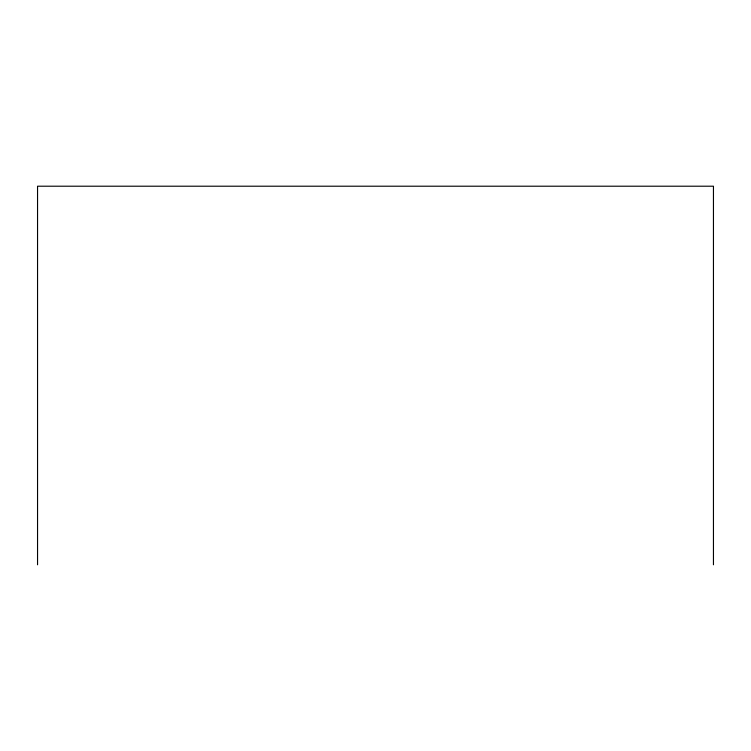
<?xml version="1.0" encoding="UTF-8"?>
<svg xmlns="http://www.w3.org/2000/svg" width="751" height="751" viewBox="0 0 751 751"><rect width="100%" height="100%" fill="white"/><g stroke="black" fill="none" stroke-linecap="round" stroke-linejoin="round"><path stroke-width="1.13" d="M713.45 564.79L713.45 186.21L37.55 186.21L37.55 564.79"/></g></svg>
